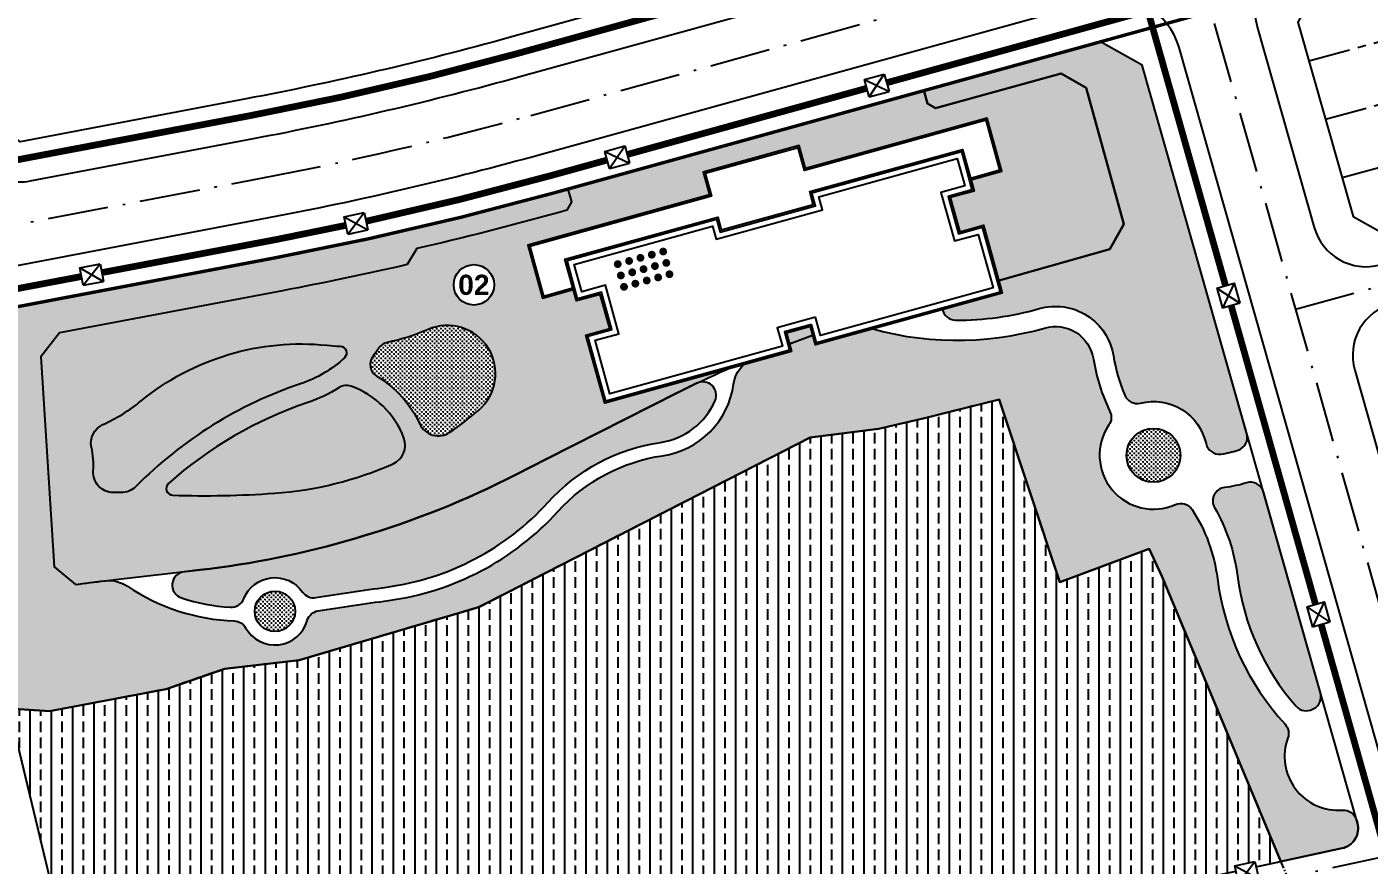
# Model space of a CAD drawing. Header units: metres. Extents: x 566631 to 571261, y 2062953 to 2068466.
# Drawn here: x 568242.2 to 568441.6, y 2066254.8 to 2066379.3 of the extents above; entities that cross this region are included whole.
import ezdxf
from ezdxf.enums import TextEntityAlignment as Align

# ---------------------------------------------------------------- set-up
doc = ezdxf.new("R2010")
doc.units = ezdxf.units.M
for name, pattern in [('ACAD_ISO10W100', [18.5, 12, -3, 0.5, -3]), ('CENTER', [2, 1.25, -0.25, 0.25, -0.25]), ('DOT', [0.25, 0, -0.25]), ('HIDDEN', [0.375, 0.25, -0.125])]:
    doc.linetypes.add(name, pattern=pattern)
for name, color, linetype in [('bonen', 34, 'CONTINUOUS'), ('BoThamCo', 94, 'CONTINUOUS'), ('ChiaLo', 128, 'CENTER'), ('D-TT', 2, 'CONTINUOUS'), ('datOXh', 42, 'CONTINUOUS'), ('ddc', 32, 'CONTINUOUS'), ('ghi_chu', 7, 'CONTINUOUS'), ('hacth sdd', 8, 'CONTINUOUS'), ('hatchViaHe+LogDg', 129, 'CONTINUOUS'), ('LogDg', 7, 'CONTINUOUS'), ('nha', 20, 'CONTINUOUS'), ('RANHGIOI', 2, 'HIDDEN'), ('TimDg', 222, 'CONTINUOUS'), ('TTLL', 170, 'CONTINUOUS'), ('ViaHeS', 32, 'CONTINUOUS')]:
    doc.layers.add(name, color=color, linetype=linetype)
doc.styles.add('ARIALB', font='VHARIALB.TTF', dxfattribs={"width": 0.75})
doc.styles.get("Standard").update_dxf_attribs({"font": 'VHARIALN.TTF'})
doc.linetypes.add('Thong tin', pattern='A,12.7,-5.08,["TTLL",Standard,S=2.54,R=0,X=-2.54,Y=-1.27],-9.08', length=26.86)
pattern_1 = [(0, (568235.0959027448, 2066281.809789219), (0.3175, 0.3175), [0.15875, -0.4762500000000001]), (90, (568235.1752777448, 2066281.730414219), (-0.3175, 0.3175), [0.15875, -0.4762500000000001])]
pattern_2 = [(0, (568082.6100204161, 2066248.524827818), (0.3175, 0.3175), [0.15875, -0.4762500000000001]), (90, (568082.6893954161, 2066248.445452818), (-0.3175, 0.3175), [0.15875, -0.4762500000000001])]

# ---------------------------------------------------------------- blocks, each defined once
blk = doc.blocks.new('cts07')
at = {"color": 240}
blk.add_wipeout([(-1.0708399500458654e-07, -2.90931723156973e-10), (16.453444403946566, -1.1279517480033974e-06), (16.453444384151425, -1.6144159658957662), (18.5478203486452, -1.6144161398575392), (18.547820482648746, -1.30161916445104e-06), (35.0012649937529, -2.4301630361378557e-06), (35.00126469005568, -5.995160465897349), (32.906888611500676, -5.9951603045926944), (32.90688838271593, -8.999419828990117), (35.001264397028706, -8.999419988234308), (35.00126436281033, -9.999420985337483), (37.72831654862966, -9.999421211693832), (37.728316158025144, -14.666238838066842), (21.733258969836946, -14.666237499355962), (21.733258796758236, -16.67062347498722), (13.26800362103699, -16.670622744406657), (13.268003788890962, -14.666237295075984), (-2.727053354261443, -14.66623582125774), (-2.727052966968383, -9.999417331845962), (-7.868889184692307e-07, -9.99941755820231), (-6.983626832379741e-07, -8.999417558362207), (2.0943753748204053, -8.999417743509337), (2.094375667847382, -5.995158209103963), (-4.109283899822458e-07, -5.995158035730896)], dxfattribs=at).dxf.layer = 'nha'
at = {"layer": 'nha', "color": 240, "linetype": 'Continuous'}
blk.add_lwpolyline([(16.45344427006785, -1.614415984367951), (18.54782034864183, -1.614416158059611), (18.54782048263587, -1.3017561287e-06), (35.00126499379985, -2.4300534278e-06), (35.00126469007228, -5.995160465827211), (32.90688861149829, -5.995160304708405), (32.90688856807538, -8.999419828876851), (35.00126439705491, -8.999419988365842), (35.00126409344375, -12.66457802383229), (21.54781958216336, -12.66457689576782), (21.54781967622694, -11.53012320911511), (13.45344359753653, -11.53012303542346), (13.45344350335654, -12.66457672230899), (-1.0079238564e-06, -12.66457559401169), (-7.038470358e-07, -8.999417558312416), (2.094375374843366, -8.999417743645607), (2.094375667860731, -5.995158209232613), (-4.10946086e-07, -5.995158035773783), (-1.071020961e-07, -2.328306e-10), (16.45344440394547, -1.1280644685e-06), (16.45344438415486, -1.61441596597433)], close=True, dxfattribs=at)
at = {"layer": 'nha', "color": 10, "ltscale": 3}
blk.add_lwpolyline([(16.3099141663406, -1.757946230471134), (18.69135055271908, -1.757946385769173), (18.69135068648029, -0.1435315299313515), (34.85773476609029, -0.1435326337814331), (34.85773448611144, -5.851630238816142), (32.76335839740932, -5.851630077464505), (32.76335835026112, -9.142950034234671), (34.85773416911252, -9.142950193258002), (34.85773388948292, -12.52104779612273), (21.69134981010575, -12.52104669157416), (21.69134990405291, -11.38659300561994), (13.30991339322645, -11.38659280817956), (13.30991329951212, -12.5210464943666), (0.1435292201349512, -12.52104538958519), (0.1435294999973848, -9.1429477869533), (2.237905578571371, -9.142947973217817), (2.237905895453877, -5.851628005271777), (0.1435298169963062, -5.851627831812947), (0.1435300968587398, -0.1435302279423922), (16.30991418636404, -0.1435313320253044), (16.3099141663406, -1.757946230471134)], close=True, dxfattribs=at)
at = {"layer": 'nha'}
blk.add_lwpolyline([(15.81529942422639, -2.252560934517532), (19.18596524768509, -2.252561153611168), (19.18596538144629, -0.6381463066209108), (34.36311998940073, -0.6381473282817752), (34.36311979102902, -5.35701546492055), (32.26874366763514, -5.357015303568914), (32.26874360837974, -9.637564732227474), (34.36311939253937, -9.637564891483633), (34.36311919463333, -12.02643301896751), (22.18596458679531, -12.02643199707381), (22.18596468062606, -10.89197831088677), (12.81529869849328, -10.89197803055867), (12.81529860454611, -12.02643171767704), (0.6381439969409258, -12.02643069531768), (0.6381441950798035, -9.637562566436829), (2.73252027365379, -9.637562752701342), (2.732520672259852, -5.357013310771435), (0.638144593918696, -5.357013136846944), (0.6381447918247432, -0.6381450048647821), (15.81529944448266, -0.6381460267584771)], close=True, dxfattribs=at)
at = {"layer": 'nha', "const_width": 0.331751152141547}
for points in [[(26.64845474436879, -9.160778766730802, 1), (26.93771242827643, -8.998332407558339, 1)], [(27.64845474436879, -9.16077885054983, 1), (27.93771242827643, -8.998332491377367, 1)], [(28.64845474436879, -9.16077893436886, 1), (28.93771242827643, -8.9983325751964, 1)], [(29.64845474436879, -9.16077901842072, 1), (29.93771242827643, -8.99833265924826, 1)], [(30.64845474436879, -9.160779102239756, 1), (30.93771242827643, -8.998332743067293, 1)], [(26.64845474436879, -10.1607787667308, 1), (26.93771242827643, -9.998332407558339, 1)], [(27.64845474436879, -10.16077885054983, 1), (27.93771242827643, -9.998332491377367, 1)], [(28.64845474436879, -10.16077893436886, 1), (28.93771242827643, -9.9983325751964, 1)], [(29.64845474436879, -10.16077901842072, 1), (29.93771242827643, -9.99833265924826, 1)], [(30.64845474436879, -10.16077910223976, 1), (30.93771242827643, -9.998332743067293, 1)], [(26.64845474436879, -11.1607787667308, 1), (26.93771242827643, -10.99833240755834, 1)], [(27.64845474436879, -11.16077885054983, 1), (27.93771242827643, -10.99833249137737, 1)], [(28.64845474436879, -11.16077893436886, 1), (28.93771242827643, -10.9983325751964, 1)], [(29.64845474436879, -11.16077901842072, 1), (29.93771242827643, -10.99833265924826, 1)], [(30.64845474436879, -11.16077910223975, 1), (30.93771242827643, -10.99833274306729, 1)]]:
    blk.add_lwpolyline(points, format="xyb", close=True, dxfattribs=at)
at = {"layer": 'nha', "color": 240, "linetype": 'Continuous'}
blk.add_lwpolyline([(-7.385388017e-07, -9.999417558312416), (-2.727052924223244, -9.999417332001029), (-2.727053354261443, -14.66623595589772), (13.26800379401538, -14.66623729513958), (13.26800362102221, -16.67062327009626), (21.73325879673939, -16.67062347498722), (21.73325896984898, -14.66623749933205), (37.72831611824222, -14.66623883810825), (37.72831654862967, -9.999421211658042), (35.00126436282881, -9.99942098534666)], dxfattribs=at)
at = {"layer": 'nha', "color": 10, "ltscale": 3}
blk.add_lwpolyline([(-7.501803339e-07, -10.14294777414761), (-2.583522719796746, -10.14294755947776), (-2.583523126435466, -14.52270575216971), (13.41153402172494, -14.52270709117874), (13.41153384873178, -16.52709306636825), (21.58972859289497, -16.527093246812), (21.58972876565531, -14.52270727185532), (37.58478591416497, -14.52270861039869), (37.58478632080369, -10.14295141538605), (35.00126435095444, -10.14295120141469)], dxfattribs=at)
blk = doc.blocks.new('dsl')
at = {"color": 158, "linetype": 'DOT'}
blk.add_wipeout([(0, 1.5), (0.33644860936327353, 1.4617805352900177), (0.7271365341730276, 1.3119727361482205), (1.0179708990035576, 1.1016965319868746), (1.2342348857782783, 0.8524460373446345), (1.3543988210148825, 0.6446734317579512), (1.4417184349149323, 0.4140627419110956), (1.5, 0), (1.4408082852605588, -0.41721874987695173), (1.3263853264506624, -0.7005012247245759), (1.1508682344574481, -0.9620303045958281), (0.9135099182603594, -1.1897477167658508), (0.6119164755800454, -1.3695102143101394), (0.38024214177858096, -1.4510051391553134), (0, -1.5), (-0.4646015835460416, -1.4262346820905236), (-0.7918897030176879, -1.2739351231138016), (-1.1446356684900818, -0.9694375619291122), (-1.3156433532713265, -0.7204738487488953), (-1.4267119241412873, -0.46313398238271475), (-1.493310356047019, -0.14150682114990332), (-1.5, 0), (-1.4614062352338948, 0.3380707260221243), (-1.3372086829040484, 0.6796123441309305), (-1.1726255954709188, 0.9353871992789777), (-0.9171726725762708, 1.1869264040143435), (-0.6270318645983934, 1.362655877601469), (-0.2542087298352414, 1.478302378207502)], dxfattribs=at).dxf.layer = 'ghi_chu'
at = {"layer": 'ghi_chu', "color": 32}
blk.add_circle((0, 0), 1.5, dxfattribs=at)
at = {"layer": 'ghi_chu', "style": 'ARIALB'}
blk.add_attdef('01', text='', height=1.5, dxfattribs=at).set_placement((0, -0.75), align=Align.CENTER)
blk = doc.blocks.new('hgtc')
at = {"color": 11, "linetype": 'Continuous'}
blk.add_wipeout([(-1.53, 1.3274999999999988), (1.529999999984283, 1.327500000188592), (1.5299999999999996, -1.3275), (-1.53, -1.3275), (-1.5299999999842842, 1.327500000188592)], dxfattribs=at).dxf.layer = 'D-TT'
at = {"layer": 'D-TT', "color": 11, "linetype": 'Continuous'}
for p, q in [((-1.53, -1.3275), (-1.53, 1.3275)), ((-1.53, 1.3275), (1.53, 1.3275)), ((-1.53, 1.3275), (1.53, -1.3275)), ((-1.53, -1.3275), (1.53, 1.3275)), ((1.53, 1.3275), (1.53, -1.3275)), ((-1.53, -1.3275), (1.53, -1.3275))]:
    blk.add_line(p, q, dxfattribs=at)
at = {"layer": 'D-TT', "color": 11, "linetype": 'Continuous', "flags": 128}
for points in [[(-1.53, -1.3275), (-1.53, 1.3275), (-1.405566792644095, 1.3275)], [(-1.53, -1.3275), (-0.6722961259656586, -1.3275)]]:
    blk.add_lwpolyline(points, dxfattribs=at)

msp = doc.modelspace()

# ---------------------------------------------------------------- hatches: boundary and pattern name
at = {"layer": 'hacth sdd'}
h = msp.add_hatch(dxfattribs=at)
h.set_pattern_fill('CROSS', color=64, scale=0.05, style=0)
h.set_pattern_definition(pattern_2)
edge = h.paths.add_edge_path()
edge.add_arc((568208.376517138, 2066198.485032419), 81.18610504381606, 99.1201304657999, 118.6669067769122)
edge.add_arc((568147.2500405908, 2066310.288082075), 46.23590266105939, 281.4982483515082, 298.6669067759895, ccw=False)
edge.add_arc((568156.0679358952, 2066266.939958625), 2.000000000188329, 202.8681506353107, 281.49824835159416, ccw=False)
edge.add_arc((568146.8539202149, 2066263.053840376), 7.999999999885028, 22.86815063134933, 75.3965096664816)
edge.add_arc((568149.3752032997, 2066272.730778508), 1.999999999899142, 185.8838247766299, 255.3965096713226, ccw=False)
edge.add_line((568147.3857397059, 2066272.525755073), (568147.2991881687, 2066273.365615809))
edge.add_arc((568149.2886517625, 2066273.570639243), 1.999999999946012, 95.88382478258097, 185.8838247766299, ccw=False)
edge.add_line((568149.0836283278, 2066275.560102837), (568174.0440608198, 2066278.132390973))
edge.add_line((568174.0440608198, 2066278.132390973), (568183.738268882, 2066280.29310504))
edge.add_line((568183.738268882, 2066280.29310504), (568188.1032022943, 2066281.817099141))
edge.add_arc((568290.6184735178, 2065988.198946403), 311.0000007254264, 107.85791423891371, 109.24638608210401, ccw=False)
edge.add_arc((568195.8612886589, 2066282.311299707), 1.999999999919567, 17.20891903155109, 107.857914232522, ccw=False)
edge.add_line((568197.7717532964, 2066282.90301321), (568197.8982977886, 2066282.494439168))
edge.add_arc((568195.0326008325, 2066281.606868914), 2.999999999896751, -80.87986953472762, 17.208919032208883, ccw=False)
edge.add_arc((568274.0434807164, 2066321.17759656), 28.13194401415867, 251.6624734014053, 266.7859958831075)
edge.add_arc((568272.5783791597, 2066295.086755726), 2.000000000008158, 266.7859958824349, 338.1692579075516)
edge.add_arc((568279.0763842084, 2066292.483693993), 4.999999999974216, 34.90955847355542, 158.1692579033405, ccw=False)
edge.add_arc((568284.8167791144, 2066296.489672815), 1.999999999769057, 214.909558477042, 279.1182089092495)
edge.add_arc((568354.2212860857, 2065864.062903418), 435.9610673096439, 97.71721661350409, 99.11820890383927, ccw=False)
edge.add_arc((568290.3749446276, 2066335.214335102), 39.49663522018123, 277.7172166137341, 317.7458473191949)
edge.add_arc((568340.4286907988, 2066289.742091766), 28.12808230071754, 98.3447711252021, 137.7458473182219, ccw=False)
edge.add_arc((568334.8243812067, 2066327.949208544), 10.4878737085483, 278.3447711264673, 336.5276384270824)
edge.add_arc((568342.6099030311, 2066324.568432004), 2.000000000095009, 336.5276384236822, 475.7410991083203)
edge.add_arc((568413.4016716204, 2066177.743619723), 165.0000000038525, 115.7410991049312, 116.8342064620175)
edge.add_line((568338.918964236, 2066324.97583869), (568319.3739021554, 2066315.088266866))
edge.add_line((568319.3739021554, 2066315.088266866), (568314.8986900143, 2066312.798529889))
edge.add_arc((568253.4074651968, 2066432.981013087), 134.9999999892848, 286.49043779666545, 297.09650179317543, ccw=False)
edge.add_line((568291.7279335924, 2066303.53395171), (568290.9781046343, 2066303.311978367))
edge.add_arc((568252.6576364156, 2066432.75903984), 135.0000000312946, 276.49856804166427, 286.490437713117, ccw=False)
edge.add_line((568267.936717989, 2066298.62645739), (568265.5956401324, 2066298.359784529))
edge.add_arc((568265.8219968964, 2066296.37263516), 2.00000000003166, 96.49856804086096, 251.6624734037855)
edge.add_arc((568380.3773919692, 2066379.811587938), 44.08045965344034, 269.7102094211365, 286.0181784023322)
edge.add_arc((568394.9531505615, 2066329.040677491), 8.741298042933204, 9.098907011771189, 106.01817840395981, ccw=False)
edge.add_arc((568428.2205516008, 2066334.368600911), 24.95004713477207, 189.0989070110488, 203.1197719085517)
edge.add_arc((568407.1137133366, 2066325.357161405), 1.999999999922519, 203.1197719022279, 283.9811328589873)
edge.add_arc((568409.5297370384, 2066315.653408034), 8.00000000017315, 12.572540707640883, 103.98113285818482, ccw=False)
edge.add_arc((568419.2899489995, 2066317.830163067), 1.999999999963249, 192.5725407027583, 277.0225478434659)
edge.add_arc((568417.9100137083, 2066329.032387076), 13.2868970116043, 277.0225478408303, 288.3779205420171)
edge.add_arc((568421.4685844698, 2066318.321149132), 1.999999999945633, 288.3779205483554, 375.847635477715)
edge.add_line((568423.3925670465, 2066318.867309406), (568407.8554230582, 2066373.600682986))
edge.add_line((568407.8554230582, 2066373.600682986), (568401.6709157414, 2066377.077893662))
edge.add_line((568401.6709157414, 2066377.077893662), (568375.4247101278, 2066369.81938662))
edge.add_line((568375.4247101278, 2066369.81938662), (568375.9578084352, 2066367.891743965))
edge.add_line((568375.9578084352, 2066367.891743965), (568377.1881789147, 2066367.194471793))
edge.add_line((568377.1881789147, 2066367.194471793), (568395.8299548218, 2066372.349939356))
edge.add_line((568395.8299548218, 2066372.349939356), (568399.5210662606, 2066370.258122836))
edge.add_line((568399.5210662606, 2066370.258122836), (568405.1302485461, 2066349.975749237))
edge.add_line((568405.1302485461, 2066349.975749237), (568403.0427602895, 2066346.269148856))
edge.add_line((568403.0427602895, 2066346.269148856), (568379.6211340964, 2066339.656428848))
edge.add_arc((568380.1645583648, 2066337.731671704), 2.000000000106325, 105.7661742420343, 269.710209422676)
edge.add_arc((568417.9100137083, 2066329.032387075), 18.28689701037139, 276.87953639802805, 287.25507804242716, ccw=False)
edge.add_arc((568420.3400240951, 2066308.891551943), 2.000000000079346, 96.87953639886553, 209.6982042147576)
edge.add_arc((568394.6366257132, 2066294.231660034), 27.59015240154214, 7.2624059762899265, 29.698204211963002, ccw=False)
edge.add_arc((568458.044632375, 2066302.312129329), 36.33065244989002, 187.2624059765586, 221.1946661572058)
edge.add_arc((568432.2116326146, 2066279.701295178), 1.9999999999299, 221.1946661556129, 298.6247881746877)
edge.add_arc((568437.0023492106, 2066270.923537236), 8.000000000042146, 117.3845945242928, 118.6247881805426, ccw=False)
edge.add_arc((568432.4027386542, 2066279.802928134), 2.000000000006967, 297.3845945168362, 375.8476354786258)
edge.add_line((568434.3267212308, 2066280.349088408), (568425.851624726, 2066310.204679855))
edge.add_arc((568423.9276421494, 2066309.65851958), 2.000000000023757, 15.84763548504232, 107.2550780419662)
h = msp.add_hatch(dxfattribs=at)
h.set_pattern_fill('CROSS', color=64, scale=0.05, style=0)
h.set_pattern_definition(pattern_2)
edge = h.paths.add_edge_path()
edge.add_line((568239.5493486746, 2066278.044626382), (568238.2417837966, 2066283.47729208))
edge.add_line((568238.2417837966, 2066283.47729208), (568235.0959027448, 2066333.609060186))
edge.add_line((568235.0959027448, 2066333.609060186), (568237.8554060145, 2066337.162536175))
edge.add_line((568237.8554060145, 2066337.162536175), (568279.2557222848, 2066345.019623191))
edge.add_arc((568183.7906995455, 2066848.040924354), 511.9999999909051, 280.7459810443574, 285.4590240784094)
edge.add_line((568320.2638660163, 2066354.564405334), (568322.5936185067, 2066355.208708937))
edge.add_line((568322.5936185067, 2066355.208708937), (568323.1267168133, 2066353.281066285))
edge.add_line((568323.1267168133, 2066353.281066285), (568322.4294446404, 2066352.050695806))
edge.add_line((568322.4294446404, 2066352.050695806), (568321.0635134762, 2066351.672941355))
edge.add_arc((568183.7906996084, 2066848.040924102), 514.9999997309156, 283.0570470964583, 285.4590240791609, ccw=False)
edge.add_line((568300.1400576282, 2066346.355936673), (568298.7245419606, 2066343.978218078))
edge.add_arc((568183.7906994033, 2066848.040925045), 517.0000006963437, 280.745981043337, 282.84469812915063, ccw=False)
edge.add_line((568280.1879978777, 2066340.107305793), (568247.0825811919, 2066333.824451867))
edge.add_line((568247.0825811919, 2066333.824451867), (568244.3230779221, 2066330.270975878))
edge.add_line((568244.3230779221, 2066330.270975878), (568246.2795511403, 2066299.093235832))
edge.add_line((568246.2795511403, 2066299.093235832), (568249.4454753835, 2066296.461471966))
edge.add_arc((568290.6184732771, 2065988.198947088), 310.9999999996576, 96.79691582797062, 97.60766889436292, ccw=False)
edge.add_arc((568254.4032148186, 2066292.048342438), 4.999999999703208, 56.01036228438022, 96.79691582598821, ccw=False)
edge.add_arc((568274.0434807164, 2066321.177596559), 30.13194401410515, 236.0103622871995, 268.0832502194655)
edge.add_arc((568272.968752176, 2066289.063630988), 2.000000000068579, 29.24731994187391, 88.08325021801357, ccw=False)
edge.add_arc((568279.0763842084, 2066292.483693993), 4.999999999990387, 209.2473199448536, 344.1542548229151)
edge.add_arc((568285.8103862891, 2066290.572355201), 2.000000000081755, 99.11246248614862, 164.1542548194294, ccw=False)
edge.add_arc((568354.221286087, 2065864.062903418), 433.9610673100921, 97.71721661366178, 99.11246248218879, ccw=False)
edge.add_arc((568290.3749446278, 2066335.214335102), 41.49663522035144, 277.7172166135812, 317.7458473186504)
edge.add_arc((568340.4286907992, 2066289.742091765), 26.12808230100502, 98.3447711259414, 137.7458473185998, ccw=False)
edge.add_arc((568334.8243812068, 2066327.949208544), 12.4878737087973, 278.3447711254646, 352.1279379393607)
edge.add_arc((568352.1474555712, 2066325.554042283), 5.000000000019098, 112.50963881252031, 172.1279379369117, ccw=False)
edge.add_arc((568413.4016716193, 2066177.743619723), 165.0000000035643, 107.72396211087931, 112.5096388125065, ccw=False)
edge.add_arc((568364.6926389387, 2066330.149099075), 5.00000000007072, 72.47247845049759, 107.7239621124593, ccw=False)
edge.add_arc((568380.377391969, 2066379.811587939), 47.08045965393207, 252.4724784493204, 286.018178402672)
edge.add_arc((568394.9531505614, 2066329.040677491), 5.741298042944074, 9.098907011803988, 106.0181784018576, ccw=False)
edge.add_arc((568428.2205516008, 2066334.368600912), 27.95004713478843, 189.0989070115531, 205.8789363906267)
edge.add_arc((568401.2739461282, 2066321.296272241), 2.000000000033608, -34.352753744194786, 25.878936390151807, ccw=False)
edge.add_arc((568409.5297370384, 2066315.653408035), 7.999999999947833, 145.6472462553347, 293.9823185055547)
edge.add_arc((568413.5942840715, 2066306.516698703), 2.000000000055878, 32.94425074070358, 113.9823185041991, ccw=False)
edge.add_arc((568394.6366257132, 2066294.231660034), 24.59015240154833, 7.262405976956586, 32.94425074481569, ccw=False)
edge.add_arc((568458.0446323752, 2066302.312129329), 39.33065245016991, 187.2624059764149, 222.5728473790913)
edge.add_arc((568427.6080051445, 2066274.350824732), 2.000000000421418, -20.043211707617104, 42.572847385421426, ccw=False)
edge.add_arc((568437.0023492099, 2066270.923537235), 7.999999999715926, 159.9567882838205, 274.3106764508001)
edge.add_arc((568437.7539946121, 2066260.951825788), 1.999999999934668, 15.847635485042304, 94.31067645329438, ccw=False)
edge.add_line((568439.6779771887, 2066261.497986062), (568439.8091804096, 2066261.035790763))
edge.add_arc((568436.9232065451, 2066260.216550351), 2.99999999981924, -77.852572519658, 15.847635490837888, ccw=False)
edge.add_line((568437.5544901442, 2066257.283722191), (568428.4675249531, 2066255.327776674))
edge.add_line((568428.4675249531, 2066255.327776674), (568410.7776, 2066297.692))
edge.add_line((568410.7776, 2066297.692), (568408.9066, 2066301.763))
edge.add_line((568408.9066, 2066301.763), (568395.6456224559, 2066296.80881747))
edge.add_line((568395.6456224559, 2066296.80881747), (568386.6268907549, 2066323.962536781))
edge.add_line((568386.6268907549, 2066323.962536781), (568375.5181, 2066321.158))
edge.add_line((568375.5181, 2066321.158), (568368.7009939284, 2066319.568325565))
edge.add_line((568368.7009939284, 2066319.568325565), (568358.5788122272, 2066318.298035653))
edge.add_line((568358.5788122272, 2066318.298035653), (568309.3361527035, 2066293.103086892))
edge.add_line((568309.3361527035, 2066293.103086892), (568282.6627168639, 2066285.206897207))
edge.add_line((568282.6627168639, 2066285.206897207), (568271.619623251, 2066283.948975194))
edge.add_line((568271.619623251, 2066283.948975194), (568262.9243990774, 2066280.933863798))
edge.add_line((568262.9243990774, 2066280.933863798), (568245.6001547461, 2066277.632051646))
edge.add_line((568245.6001547461, 2066277.632051646), (568239.5493486746, 2066278.044626382))
h = msp.add_hatch(dxfattribs=at)
h.set_pattern_fill('CROSS', color=64, scale=0.05, style=0)
h.set_pattern_definition(pattern_1)
edge = h.paths.add_edge_path()
edge.add_arc((568289.9058054215, 2066361.455864341), 29.61793231486058, 281.44097019195766, 293.70002580874507, ccw=False)
edge.add_arc((568296.1774830536, 2066330.466193424), 2.000000000115745, 101.4409701861831, 146.4706837550445)
edge.add_arc((568277.466483846, 2066342.864506255), 20.44592730123376, 322.28929311919353, 326.47068376109564, ccw=False)
edge.add_arc((568295.2236643995, 2066329.134896239), 1.999999999960404, 142.2892931248131, 239.2450107383522)
edge.add_arc((568285.9547693493, 2066313.558371379), 16.12568735639068, 24.70464260566331, 59.24501073667619, ccw=False)
edge.add_arc((568303.329965075, 2066321.551774306), 3.000000000010061, 204.7046426045126, 304.3761616373458)
edge.add_arc((568275.332530064, 2066362.477513429), 52.58601103065477, 304.3761616390309, 310.2373274787614)
edge.add_arc((568304.6836680745, 2066327.790994758), 7.147658508145274, 310.237327478415, 473.7000258078244)
h = msp.add_hatch(dxfattribs=at)
h.set_pattern_fill('CROSS', color=64, scale=0.05, style=0)
h.set_pattern_definition(pattern_1)
edge = h.paths.add_edge_path()
edge.add_arc((568254.9147923564, 2066264.53263197), 45.60179004231917, 88.38040620159053, 89.79214560190039)
edge.add_arc((568255.0911068029, 2066313.134102201), 3.000000000217386, 176.3421248998058, 269.79214560406274, ccw=False)
edge.add_arc((568239.6407394055, 2066314.121826289), 12.48190723357436, 356.3421248939698, 372.5103597273426)
edge.add_arc((568254.7550574928, 2066317.475457208), 2.9999999999962, 114.3153309594523, 192.5103597267248, ccw=False)
edge.add_arc((568242.9182123728, 2066343.672471195), 25.74707714167007, 294.3153309586463, 309.2614668883581)
edge.add_arc((568282.939398053, 2066294.708989856), 37.49150133739668, 84.04158146457678, 129.261466888548, ccw=False)
edge.add_arc((568289.9058054225, 2066361.455864341), 29.61793231474688, 264.0415814631991, 267.7596822996877)
edge.add_arc((568288.7089211324, 2066330.861334646), 1.000000000167371, -46.87438908005839, 87.7596822990094, ccw=False)
edge.add_arc((568277.4664838464, 2066342.864506254), 17.44592730051346, 288.5173991225389, 313.1256109128115, ccw=False)
edge.add_arc((568302.8485683397, 2066267.081938568), 62.47433157226071, 108.5173991223995, 135.3261317370443)
edge.add_arc((568256.2884480796, 2066313.115005989), 2.999999999995082, 268.3804062012351, 315.3261317338149, ccw=False)
h = msp.add_hatch(dxfattribs=at)
h.set_pattern_fill('CROSS', color=64, scale=0.05, style=0)
h.set_pattern_definition(pattern_1)
edge = h.paths.add_edge_path()
edge.add_arc((568277.4664838464, 2066342.864506254), 20.4459273001882, 288.51739912281954, 302.99404535896184, ccw=False)
edge.add_arc((568302.84856834, 2066267.081938568), 59.47433157246387, 108.5173991225799, 131.7213301089926)
edge.add_arc((568263.9334172427, 2066310.726622871), 0.9999999999464066, 131.7213301016947, 268.1993334470944)
edge.add_arc((568268.5749101002, 2066458.3666115), 148.7129300307906, 268.1993334381856, 274.0311571911204)
edge.add_arc((568275.3325300647, 2066362.477513429), 52.58601103040925, 274.0311571913547, 293.9029432509358)
edge.add_arc((568295.4242140211, 2066317.144338758), 2.999999999950435, 293.9029432513237, 380.7410877857162)
edge.add_arc((568285.9547693492, 2066313.55837138), 13.12568735621544, 20.74108778540924, 70.38602175985672)
edge.add_arc((568289.6894555461, 2066324.038497245), 2.000000000043537, 70.38602175871917, 122.9940453559748)
h = msp.add_hatch(dxfattribs=at)
h.set_pattern_fill('BRASS', color=57, scale=0.5, angle=90, style=0)
h.set_pattern_definition([(90, (568239.5493486742, 2066207.8738068), (-3.175, 1.944126793646423e-16), []), (90, (568237.9618486742, 2066207.8738068), (-3.175, 1.944126793646423e-16), [1.5875, -0.79375])])
edge = h.paths.add_edge_path()
edge.add_line((568410.7775999992, 2066297.692000001), (568408.9066000001, 2066301.763))
edge.add_line((568408.9066000001, 2066301.763), (568395.6456224559, 2066296.80881747))
edge.add_line((568395.6456224559, 2066296.80881747), (568386.6268907549, 2066323.962536781))
edge.add_line((568386.6268907549, 2066323.962536781), (568375.5181000103, 2066321.158000006))
edge.add_line((568375.5181000103, 2066321.158000006), (568368.7009939267, 2066319.568325565))
edge.add_line((568368.7009939267, 2066319.568325565), (568358.5788122276, 2066318.298035652))
edge.add_line((568358.5788122276, 2066318.298035652), (568309.3361527041, 2066293.103086892))
edge.add_line((568309.3361527041, 2066293.103086892), (568282.6627168618, 2066285.206897206))
edge.add_line((568282.6627168618, 2066285.206897206), (568271.6196232518, 2066283.948975196))
edge.add_line((568271.6196232518, 2066283.948975196), (568262.9243990753, 2066280.933863797))
edge.add_line((568262.9243990753, 2066280.933863797), (568245.600154745, 2066277.632051646))
edge.add_line((568245.600154745, 2066277.632051646), (568239.5493486742, 2066278.044626382))
edge.add_line((568239.5493486742, 2066278.044626382), (568250.2170280807, 2066233.722591612))
edge.add_arc((568392.649575061, 2066268.004067091), 146.5000000010998, 193.5328748057194, 199.8597304034692)
edge.add_line((568254.8623510853, 2066218.23529265), (568258.1293219642, 2066209.190528071))
edge.add_arc((568260.0103762165, 2066209.869965264), 1.999999999991557, 199.8597303981464, 298.1157810474623)
edge.add_line((568260.9528858737, 2066208.105971062), (568303.3385742145, 2066230.752825876))
edge.add_arc((568332.7920010064, 2066175.628007053), 62.49999999989603, 105.2885184437219, 118.11578104921779, ccw=False)
edge.add_line((568316.3120162514, 2066235.916149357), (568331.7185426712, 2066240.127579845))
edge.add_arc((568333.6961408419, 2066232.893002768), 7.50000000006075, 45.27982995958968, 105.2885184447106, ccw=False)
edge.add_line((568338.9734774759, 2066238.222141352), (568341.820628263, 2066235.402666326))
edge.add_arc((568343.931562917, 2066237.534321759), 2.999999999833018, 225.2798299479728, 286.3082708388831)
edge.add_line((568344.7739786883, 2066234.655027459), (568376.9663323241, 2066244.073775108))
edge.add_arc((568394.5166609084, 2066184.088477137), 62.50000004817937, 102.14742747544273, 106.30827083930029, ccw=False)
edge.add_line((568381.3649192528, 2066245.189063856), (568428.467524955, 2066255.327776669))
edge.add_line((568428.467524955, 2066255.327776669), (568410.7775999992, 2066297.692000001))
h = msp.add_hatch(dxfattribs=at)
h.set_pattern_fill('CROSS', color=64, scale=0.05, style=0)
h.set_pattern_definition([(0, (568386.6268907551, 2066255.327776674), (0.3175, 0.3175), [0.15875, -0.4762500000000001]), (90, (568386.7062657551, 2066255.248401674), (-0.3175, 0.3175), [0.15875, -0.4762500000000001])])
edge = h.paths.add_edge_path()
edge.add_arc((568409.5297370384, 2066315.653408035), 4, 0, 360)
h = msp.add_hatch(dxfattribs=at)
h.set_pattern_fill('CROSS', color=64, scale=0.05, style=0)
h.set_pattern_definition(pattern_2)
edge = h.paths.add_edge_path()
edge.add_arc((568279.0763842084, 2066292.483693993), 3, 0, 360)
at = {"layer": 'hatchViaHe+LogDg'}
h = msp.add_hatch(dxfattribs=at)
h.set_pattern_fill('PHANTSQR', color=256, angle=322.0000000000001, style=0, pattern_type=2)
h.set_pattern_definition([(322.0000000000001, (568244.3861187825, 2066296.412219048), (0.6156614753256582, 0.788010753606722), [0.18, -0.15, 0.18, -0.15, 0.18, -0.16]), (52.00000000000006, (568245.1603415938, 2066295.908851351), (-0.788010753606722, 0.6156614753256582), [0.18, -0.15, 0.18, -0.15, 0.18, -0.16])])
edge = h.paths.add_edge_path()
edge.add_line((568405.1302485463, 2066349.975749237), (568399.5210662608, 2066370.258122837))
edge.add_line((568399.5210662608, 2066370.258122837), (568395.8299548213, 2066372.349939356))
edge.add_line((568395.8299548213, 2066372.349939356), (568377.1881789144, 2066367.194471793))
edge.add_line((568377.1881789144, 2066367.194471793), (568375.9578084352, 2066367.891743965))
edge.add_line((568375.9578084352, 2066367.891743965), (568375.4247101282, 2066369.819386618))
edge.add_line((568375.4247101282, 2066369.819386618), (568322.5936185067, 2066355.208708938))
edge.add_line((568322.5936185067, 2066355.208708938), (568323.1267168135, 2066353.281066285))
edge.add_line((568323.1267168135, 2066353.281066285), (568322.4294446405, 2066352.050695806))
edge.add_line((568322.4294446405, 2066352.050695806), (568321.0635134763, 2066351.672941355))
edge.add_arc((568183.7906996084, 2066848.040924102), 514.9999997309467, 283.0570470964709, 285.4590240791734, ccw=False)
edge.add_line((568300.1400576283, 2066346.355936673), (568298.7245419607, 2066343.978218078))
edge.add_arc((568183.7906994065, 2066848.040925046), 517.000000696326, 280.74598104429595, 282.8446981287938, ccw=False)
edge.add_line((568280.1879978895, 2066340.107305795), (568247.082581192, 2066333.824451867))
edge.add_line((568247.082581192, 2066333.824451867), (568244.3230779221, 2066330.270975878))
edge.add_line((568244.3230779221, 2066330.270975878), (568246.2795511403, 2066299.093235832))
edge.add_line((568246.2795511403, 2066299.093235832), (568249.4454753837, 2066296.461471966))
edge.add_arc((568290.6184732721, 2065988.198947087), 310.9999999996718, 96.49856804089558, 97.60766889341039, ccw=False)
edge.add_line((568255.4199964744, 2066297.200673993), (568267.9367179892, 2066298.62645739))
edge.add_arc((568252.6576364157, 2066432.75903984), 135.0000000312932, 276.4985680416643, 286.4904378032896)
edge.add_line((568290.9781048382, 2066303.311978428), (568291.7279335925, 2066303.53395171))
edge.add_arc((568253.4074651964, 2066432.981013087), 134.9999999894185, 286.490437796855, 297.0965017822148)
edge.add_line((568314.898689991, 2066312.798529877), (568319.3739021436, 2066315.088266854))
edge.add_line((568319.3739021436, 2066315.088266854), (568338.9189642362, 2066324.97583869))
edge.add_arc((568413.4016716188, 2066177.743619723), 165.0000000034785, 105.76617424299201, 116.83420646140351, ccw=False)
edge.add_line((568368.5691694771, 2066336.536084131), (568403.04276029, 2066346.269148857))
edge.add_line((568403.04276029, 2066346.269148857), (568405.1302485463, 2066349.975749237))
edge = h.paths.add_edge_path(flags=16)
edge.add_arc((568289.9058054215, 2066361.455864341), 29.61793231486058, 281.44097019195766, 293.70002580874507, ccw=False)
edge.add_arc((568296.1774830536, 2066330.466193424), 2.000000000115745, 101.4409701861831, 146.4706837550445)
edge.add_arc((568277.466483846, 2066342.864506255), 20.44592730123376, 322.28929311919353, 326.47068376109564, ccw=False)
edge.add_arc((568295.2236643995, 2066329.134896239), 1.999999999960404, 142.2892931248131, 239.2450107383522)
edge.add_arc((568285.9547693493, 2066313.558371379), 16.12568735639068, 24.70464260566331, 59.24501073667619, ccw=False)
edge.add_arc((568303.329965075, 2066321.551774306), 3.000000000010061, 204.7046426045126, 304.3761616373458)
edge.add_arc((568275.332530064, 2066362.477513429), 52.58601103065477, 304.3761616390309, 310.2373274787614)
edge.add_arc((568304.6836680745, 2066327.790994758), 7.147658508145274, 310.237327478415, 473.7000258078244)
edge = h.paths.add_edge_path(flags=16)
edge.add_arc((568277.4664838464, 2066342.864506254), 20.4459273001882, 288.51739912281954, 302.99404535896184, ccw=False)
edge.add_arc((568302.84856834, 2066267.081938568), 59.47433157246387, 108.5173991225799, 131.7213301089926)
edge.add_arc((568263.9334172427, 2066310.726622871), 0.9999999999464066, 131.7213301016947, 268.1993334470944)
edge.add_arc((568268.5749101002, 2066458.3666115), 148.7129300307906, 268.1993334381856, 274.0311571911204)
edge.add_arc((568275.3325300647, 2066362.477513429), 52.58601103040925, 274.0311571913547, 293.9029432509358)
edge.add_arc((568295.4242140211, 2066317.144338758), 2.999999999950435, 293.9029432513237, 380.7410877857162)
edge.add_arc((568285.9547693492, 2066313.55837138), 13.12568735621544, 20.74108778540924, 70.38602175985672)
edge.add_arc((568289.6894555461, 2066324.038497245), 2.000000000043537, 70.38602175871917, 122.9940453559748)
edge = h.paths.add_edge_path(flags=16)
edge.add_arc((568254.9147923564, 2066264.53263197), 45.60179004231917, 88.38040620159053, 89.79214560190039)
edge.add_arc((568255.0911068029, 2066313.134102201), 3.000000000217386, 176.3421248998058, 269.79214560406274, ccw=False)
edge.add_arc((568239.6407394055, 2066314.121826289), 12.48190723357436, 356.3421248939698, 372.5103597273426)
edge.add_arc((568254.7550574928, 2066317.475457208), 2.9999999999962, 114.3153309594523, 192.5103597267248, ccw=False)
edge.add_arc((568242.9182123728, 2066343.672471195), 25.74707714167007, 294.3153309586463, 309.2614668883581)
edge.add_arc((568282.939398053, 2066294.708989856), 37.49150133739668, 84.04158146457678, 129.261466888548, ccw=False)
edge.add_arc((568289.9058054225, 2066361.455864341), 29.61793231474688, 264.0415814631991, 267.7596822996877)
edge.add_arc((568288.7089211324, 2066330.861334646), 1.000000000167371, -46.87438908005839, 87.7596822990094, ccw=False)
edge.add_arc((568277.4664838464, 2066342.864506254), 17.44592730051346, 288.5173991225389, 313.1256109128115, ccw=False)
edge.add_arc((568302.8485683397, 2066267.081938568), 62.47433157226071, 108.5173991223995, 135.3261317370443)
edge.add_arc((568256.2884480796, 2066313.115005989), 2.999999999995082, 268.3804062012351, 315.3261317338149, ccw=False)

# ---------------------------------------------------------------- linework, layer by layer
at = {"layer": 'bonen'}
msp.add_lwpolyline([(568405.1302485463, 2066349.975749237), (568399.5210662608, 2066370.258122837), (568395.8299548213, 2066372.349939356), (568377.1881789144, 2066367.194471793), (568375.9578084352, 2066367.891743965), (568375.4247101282, 2066369.819386618), (568322.5936185067, 2066355.208708938), (568323.1267168135, 2066353.281066285), (568322.4294446405, 2066352.050695806), (568321.0635134763, 2066351.672941355, -0.01048098548346989), (568300.1400576283, 2066346.355936673), (568298.7245419607, 2066343.978218078, -0.00915763677873425), (568280.1879978895, 2066340.107305795), (568247.082581192, 2066333.824451867), (568244.3230779221, 2066330.270975878), (568246.2795511403, 2066299.093235832), (568249.4454753837, 2066296.461471966, -0.004839403182058104), (568255.4199964744, 2066297.200673993), (568267.9367179892, 2066298.62645739, 0.04362540048148174), (568290.9781048382, 2066303.311978428), (568291.7279335925, 2066303.53395171, 0.04631074909812543), (568314.898689991, 2066312.798529877), (568319.3739021436, 2066315.088266854), (568338.9189642362, 2066324.97583869, -0.04833098017641353), (568368.5691694771, 2066336.536084131), (568403.04276029, 2066346.269148857)], format="xyb", close=True, dxfattribs=at)
for points in [[(568301.8106796808, 2066334.335836991, -0.05354129485155201), (568295.7807665595, 2066332.426452596, 0.1990471505162421), (568294.5102764415, 2066331.57092059, -0.018246783157849), (568293.6414459136, 2066330.35824601, 0.4502347475691112), (568294.2009285586, 2066327.416172468, -0.1518623191702077), (568300.6045421291, 2066320.297952243, 0.4645638998059352), (568305.0238360537, 2066319.075728848, 0.02557973742443163), (568309.3007349283, 2066322.334648379, 0.8651790970523514), (568301.8106796809, 2066334.33583699)], [(568256.2036576394, 2066310.116204465, 0.006159953090297581), (568255.0802235961, 2066310.134121941, -0.4319619077363448), (568252.0972184213, 2066313.325498016, 0.07066450227221509), (568251.8262869235, 2066316.825608801, -0.3550765470242084), (568253.519782853, 2066320.209336607, 0.0653074304423961), (568259.2125153092, 2066323.73738471, -0.1999099502024833), (568286.8312662594, 2066331.997943105, 0.01622469882239453), (568288.7480120899, 2066331.860570303, -0.6658715812256185), (568289.3925212165, 2066330.131477862, -0.1077881312893538), (568283.0071816251, 2066326.3218025, 0.1175116306088708), (568258.4218087023, 2066311.005794655, -0.2077532485716633), (568256.2036576394, 2066310.116204465)], [(568288.6003518048, 2066325.715951578, -0.06325043039411032), (568283.9599594884, 2066323.477120735, 0.1015936249830945), (568263.2679089754, 2066311.47301335, 0.67754738533108), (568263.9019948558, 2066309.727116677, 0.0254516250650118), (568279.0292706003, 2066310.021601794, 0.08692497011082505), (568296.6397796739, 2066314.401639332, 0.3981411393740074), (568298.2297849434, 2066318.206775486, 0.2200698073932281), (568290.3608183262, 2066325.922448417, 0.2336643191413234), (568288.6003518049, 2066325.715951578)]]:
    msp.add_lwpolyline(points, format="xyb", dxfattribs=at)
at = {"layer": 'BoThamCo'}
for points in [[(568380.1544427823, 2066335.731692102, 0.07127727853524424), (568392.541056462, 2066337.442587603, -0.450043498102587), (568403.5844553094, 2066330.423019642, 0.06125400151910208), (568405.2743412307, 2066324.571852386, 0.3682323718711183), (568407.596918077, 2066323.416410731, -0.4214326859304152), (568417.3379066073, 2066317.394812061, 0.3861185925959669), (568419.534468869, 2066315.845166837, 0.04958774499950748), (568422.0991511807, 2066316.423153974, 0.401337230649257), (568423.3925670465, 2066318.867309406), (568407.8554230582, 2066373.600682986), (568401.6709157414, 2066377.077893662), (568375.4247101278, 2066369.81938662), (568375.9578084352, 2066367.891743965), (568377.1881789147, 2066367.194471793), (568395.8299548218, 2066372.349939356), (568399.5210662606, 2066370.258122836), (568405.1302485461, 2066349.975749237), (568403.0427602895, 2066346.269148856), (568379.6211340964, 2066339.656428848, 0.8688581097765966), (568380.1544428085, 2066335.731697285)], [(568237.8554060145, 2066337.162536175), (568279.2557222848, 2066345.019623191, 0.02056742908594711), (568320.2638660163, 2066354.564405334), (568322.5936185067, 2066355.208708937), (568323.1267168133, 2066353.281066285), (568322.4294446404, 2066352.050695806), (568321.0635134762, 2066351.672941355, -0.0104809854834699), (568300.1400576282, 2066346.355936673), (568298.7245419606, 2066343.978218078, -0.009157636784476312), (568280.1879978777, 2066340.107305793), (568247.0825811919, 2066333.824451867), (568244.3230779221, 2066330.270975878), (568246.2795511403, 2066299.093235832), (568249.4454753835, 2066296.461471966, -0.003537592364322632), (568253.8114622296, 2066297.013201839, -0.1798678292322842), (568257.198429608, 2066296.1940359, 0.1408651645229977), (568273.0356468862, 2066291.06251195, -0.2625126612496425), (568274.7137898996, 2066290.040791847, 0.6675914274816404), (568283.8863856946, 2066291.118451999, -0.2916712757279389), (568285.4936406146, 2066292.547113966, -0.006087983782580507), (568295.9472769878, 2066294.093539309, 0.17645579263367), (568321.0894839622, 2066307.311148759, -0.1736336669566725), (568336.6367385234, 2066315.593547869, 0.3335436176720198), (568347.1945737478, 2066326.238850025, -0.2661649263955971), (568350.2332613197, 2066330.173117988, -0.02088448938999388), (568363.1704816673, 2066334.911770304, -0.1550382105967321), (568366.1984583125, 2066334.916961071, 0.1474250660548971), (568393.368883435, 2066334.559065018, -0.4500434980993054), (568400.6222048386, 2066329.948601949, 0.07334780196535448), (568403.0733827269, 2066322.169214351, -0.269033007455631), (568402.9251043103, 2066320.167699399, 0.7558488120995678), (568412.7813746649, 2066308.344040569, -0.3691081973717628), (568415.2726842896, 2066307.604344191, -0.1125295948452586), (568419.029506105, 2066297.340193663, 0.15530165630299), (568429.0808407002, 2066275.703878843, -0.2802215116559502), (568429.486873958, 2066273.665367232, 0.5449567177339681), (568437.6036655316, 2066262.946168077, -0.3563939586978502), (568439.6779771887, 2066261.497986062), (568439.8091804096, 2066261.035790763, -0.4332578591927799), (568437.5544901442, 2066257.283722191), (568428.4675249531, 2066255.327776674), (568410.7776, 2066297.692), (568408.9066, 2066301.763), (568395.6456224559, 2066296.80881747), (568386.6268907549, 2066323.962536781), (568375.5181, 2066321.158), (568368.7009939284, 2066319.568325565), (568358.5788122272, 2066318.298035653), (568309.3361527035, 2066293.103086892), (568282.6627168639, 2066285.206897207), (568271.619623251, 2066283.948975194), (568262.9243990774, 2066280.933863798), (568245.6001547461, 2066277.632051646), (568239.5493486746, 2066278.044626382)], [(568301.8106796808, 2066334.335836991, -0.05354129485155201), (568295.7807665595, 2066332.426452596, 0.1990471505162421), (568294.5102764415, 2066331.57092059, -0.018246783157849), (568293.6414459136, 2066330.35824601, 0.4502347475691112), (568294.2009285586, 2066327.416172468, -0.1518623191702077), (568300.6045421291, 2066320.297952243, 0.4645638998059352), (568305.0238360537, 2066319.075728848, 0.02557973742443163), (568309.3007349283, 2066322.334648379, 0.8651790970523514), (568301.8106796809, 2066334.33583699)], [(568256.2036576394, 2066310.116204465, 0.006159953090297581), (568255.0802235961, 2066310.134121941, -0.4319619077363448), (568252.0972184213, 2066313.325498016, 0.07066450227221509), (568251.8262869235, 2066316.825608801, -0.3550765470242084), (568253.519782853, 2066320.209336607, 0.0653074304423961), (568259.2125153092, 2066323.73738471, -0.1999099502024833), (568286.8312662594, 2066331.997943105, 0.01622469882239453), (568288.7480120899, 2066331.860570303, -0.6658715812256185), (568289.3925212165, 2066330.131477862, -0.1077881312893538), (568283.0071816251, 2066326.3218025, 0.1175116306088708), (568258.4218087023, 2066311.005794655, -0.2077532485716633), (568256.2036576394, 2066310.116204465)], [(568288.6003518048, 2066325.715951578, -0.06325043039411032), (568283.9599594884, 2066323.477120735, 0.1015936249830945), (568263.2679089754, 2066311.47301335, 0.67754738533108), (568263.9019948558, 2066309.727116677, 0.0254516250650118), (568279.0292706003, 2066310.021601794, 0.08692497011082505), (568296.6397796739, 2066314.401639332, 0.3981411393740074), (568298.2297849434, 2066318.206775486, 0.2200698073932281), (568290.3608183262, 2066325.922448417, 0.2336643191413234), (568288.6003518049, 2066325.715951578)], [(568265.1927709006, 2066294.474203334, 0.06608476587045212), (568272.4662480793, 2066293.089901545, 0.3219471617817797), (568274.4349520308, 2066294.343023803, -0.5964727497571947), (568283.1766662843, 2066295.345107437, 0.2877309090401842), (568285.1337228438, 2066294.514945828, -0.006113058210913221), (568295.6787090747, 2066296.075425096, 0.1764557926352019), (568319.6091451746, 2066308.655989669, -0.1736336669579332), (568336.3464797718, 2066317.572373242, 0.259469035957446), (568344.4444076649, 2066323.771818705, 0.6951052134849487), (568341.7412923736, 2066326.369963443, 0.004769616782636032), (568338.918964236, 2066324.97583869), (568319.3739021554, 2066315.088266866), (568314.8986900143, 2066312.798529889, -0.04631074914687255), (568291.7279335924, 2066303.53395171), (568290.9781046343, 2066303.311978367, -0.0436254000872564), (568267.936717989, 2066298.62645739), (568265.5956401324, 2066298.359784529, 0.8037613719157561), (568265.1927684428, 2066294.474195918)], [(568423.3343867682, 2066311.568516394, -0.04530279502972494), (568420.1004595737, 2066310.877152315, 0.5363001721252306), (568418.6027300095, 2066307.900689056, -0.0982085606636368), (568422.0054389086, 2066297.719434943, 0.149148842217183), (568430.7066801644, 2066278.384056353, 0.3513226521505323), (568433.1697759336, 2066277.94574359, -0.005411418486696472), (568433.3226607653, 2066278.027049955, 0.3563939586660708), (568434.3267212308, 2066280.349088408), (568425.851624726, 2066310.204679855, 0.4214267790149797), (568423.3343897177, 2066311.568506898)]]:
    msp.add_lwpolyline(points, format="xyb", dxfattribs=at)
for centre, radius in [((568409.5297370384, 2066315.653408035), 4), ((568279.0763842084, 2066292.483693993), 3)]:
    msp.add_circle(centre, radius, dxfattribs=at)
at = {"layer": 'ChiaLo', "ltscale": 5}
for points in [[(568435.0839946453, 2066365.567697935), (568546.0981112395, 2066396.269154704)], [(568432.6262168792, 2066374.225818678), (568450.0345647137, 2066379.040176121)], [(568437.5417724116, 2066356.909577191), (568454.8324494729, 2066361.691392249)]]:
    msp.add_lwpolyline(points, dxfattribs=at)
at = {"layer": 'ChiaLo', "elevation": -1.935459366109171e-07}
msp.add_lwpolyline([(568430.427057906, 2066250.635043842), (568410.7776, 2066297.692), (568408.9066, 2066301.763), (568395.6456224559, 2066296.80881747), (568386.6268907549, 2066323.962536781), (568375.5181, 2066321.158), (568368.7009939284, 2066319.568325565), (568358.5788122272, 2066318.298035653), (568309.3361527035, 2066293.103086892), (568282.6627168639, 2066285.206897207), (568271.619623251, 2066283.948975194), (568262.9243990774, 2066280.933863798), (568245.6001547461, 2066277.632051646), (568227.1865171174, 2066278.887587122), (568224.2648865778, 2066278.554783336), (568138.2548710468, 2066248.524827819)], dxfattribs=at)
at = {"layer": 'LogDg'}
msp.add_lwpolyline([(568424.9500730493, 2066379.295332363), (568433.4120476088, 2066349.485966167, 0.4122283922757403), (568443.240371141, 2066343.960036655), (568548.514066216, 2066373.073953848, 0.4370204917309704), (568553.9047248849, 2066383.505496744), (568542.647153572, 2066414.630875577, 0.3917686014211023), (568532.9917084508, 2066419.620473901), (568431.9044943991, 2066391.664346997, 0.4162015230147046)], format="xyb", close=True, dxfattribs=at)
msp.add_lwpolyline([(568571.6439281612, 2066334.45944526), (568561.409772423, 2066362.755244193, 0.3917686014280743), (568551.7543273014, 2066367.744842517), (568444.9834858953, 2066338.216882724, 0.4162015230227878), (568439.4199488151, 2066328.321671017), (568447.6125413694, 2066299.46126854, 0.4122283922764053), (568457.4408649014, 2066293.935339027), (568566.2532694921, 2066324.027902364, 0.4370204917243696), (568571.6439281612, 2066334.45944526)], format="xyb", dxfattribs=at)
at = {"layer": 'RANHGIOI', "color": 1, "ltscale": 9, "const_width": 0.5}
msp.add_lwpolyline([(568982.1523663413, 2066596.773802713), (568641.4879055367, 2066448.283225673), (568640.6420762937, 2066447.920460239, -0.005137433380439285), (568606.7378069196, 2066433.790071242), (568320.2638660165, 2066354.564405334, -0.02056742908652707), (568279.2557222839, 2066345.01962319), (568234.0374281703, 2066336.43794789, -0.02121833569223638), (568191.0584181908, 2066330.156570429), (568073.8426399846, 2066318.076938635), (568071.016314374, 2066300.81343246, 0.1285739781783505), (568077.0604101924, 2066236.336779047), (568081.9759698213, 2066222.837552279, 0.03940831777614574), (568090.337301481, 2066204.508879045), (568103.3082810395, 2066181.142724642), (568149.9111873205, 2066112.204254739, -0.1198699787172983), (568174.7769525672, 2066045.299770262), (568189.5639809994, 2065919.750233025), (568193.0057644724, 2065898.419982555), (568198.2094833301, 2065900.061182543), (568647.0008657249, 2066050.67336649, 0.05068378633206799), (568827.9057364878, 2066132.562174523), (568998.7993124772, 2066231.854729244)], format="xyb", dxfattribs=at)
at = {"layer": 'TimDg', "linetype": 'ACAD_ISO10W100', "ltscale": 0.75}
for points in [[(568079.0242556483, 2066330.674481541), (568189.8282772573, 2066342.093351958, 0.0212183356968994), (568231.7999666999, 2066348.227509636), (568277.0182607946, 2066356.809184933, 0.0205674290957321), (568317.0652761769, 2066366.130261249), (568602.8735060561, 2066445.171821758, 0.0050405018645397), (568635.9121238264, 2066458.948948334, 0.0014744002071441), (568637.536097297, 2066459.651122924), (568976.9522955606, 2066607.597600872), (569005.384409248, 2066622.569339146)], [(568342.3648312575, 2066231.345360993), (568377.6683454639, 2066241.67436319, -0.01815709902033916), (568381.8909889074, 2066242.745040387), (568453.123058571, 2066258.077557283)]]:
    msp.add_lwpolyline(points, format="xyb", dxfattribs=at)
for points in [[(568414.7791073031, 2066393.153463831), (568528.6621022664, 2065991.972879244)], [(568430.6181195737, 2066337.356685708), (568560.7679322212, 2066373.350205894)]]:
    msp.add_lwpolyline(points, dxfattribs=at)
at = {"layer": 'TTLL', "color": 170, "linetype": 'Thong tin', "const_width": 1}
msp.add_lwpolyline([(568408.743669358, 2066381.558787436), (568409.3549069456, 2066379.371589308), (568515.5097639117, 2066003.381168579)], dxfattribs=at)
at = {"layer": 'ViaHeS'}
msp.add_lwpolyline([(568540.9759484273, 2066410.431113225), (568534.4562341175, 2066413.800274893), (568434.4413729073, 2066386.140712019), (568430.9876669617, 2066379.998009812), (568439.1803223289, 2066351.137386058), (568445.3648296455, 2066347.660175383), (568548.1017750992, 2066376.072542983), (568551.2202740514, 2066382.107196184)], close=True, dxfattribs=at)

# ---------------------------------------------------------------- next in the draw order: block references
at = {"layer": 'ghi_chu', "xscale": 2, "yscale": 2, "zscale": 2}
msp.add_blockref('dsl', (568308.6196559294, 2066340.980152593), dxfattribs=at).add_auto_attribs({'01': '02'})

# ---------------------------------------------------------------- next in the draw order: linework, layer by layer
at = {"layer": 'datOXh', "linetype": 'ByBlock'}
msp.add_lwpolyline([(568375.5181000029, 2066321.158), (568386.626890755, 2066323.96253678), (568395.6456224561, 2066296.80881747), (568408.9066000001, 2066301.763), (568410.7775999997, 2066297.692), (568428.4675249552, 2066255.327776669), (568437.5544901477, 2066257.283722186, 0.4332578591627363), (568439.8091804133, 2066261.035790757), (568407.8554230587, 2066373.600682986), (568401.6709157419, 2066377.07789366), (568320.2638660162, 2066354.564405334, -0.02056742908520046), (568279.2557222862, 2066345.019623191), (568237.8554060146, 2066337.162536175), (568235.0959027447, 2066333.609060186), (568238.2417837966, 2066283.47729208), (568239.5493486746, 2066278.044626382), (568245.6001547466, 2066277.632051646), (568262.9243990754, 2066280.933863797), (568271.6196232509, 2066283.948975194), (568282.6627168629, 2066285.206897207), (568309.3361527044, 2066293.103086892), (568358.5788122268, 2066318.298035653), (568368.700993929, 2066319.568325565)], format="xyb", close=True, dxfattribs=at)
at = {"layer": 'LogDg'}
for points in [[(568092.4661791174, 2066338.091510991), (568189.2132067952, 2066348.061742723, 0.01607196613374), (568220.6750397009, 2066352.329741184, 0.3739200414703855), (568227.3424236813, 2066360.438228349), (568226.7761625355, 2066381.045171558), (568232.7738985014, 2066381.209984204), (568233.2454491089, 2066364.049674554, 0.461916293586825), (568242.7340713848, 2066356.409716918), (568275.8995300584, 2066362.703965806, 0.0205674290828889), (568315.4659812324, 2066371.9131892), (568397.717002846, 2066394.66008177, 0.4150041201205401), (568404.6824969912, 2066406.989784375), (568400.5113995889, 2066421.915267712), (568412.0685824006, 2066425.145054923), (568416.26292036, 2066410.136409646, 0.4134234463224298), (568428.5593975703, 2066403.189685726), (568527.5123059116, 2066430.55556072, 0.4277016234696195)], [(568190.4433477191, 2066336.124961193), (568087.1175680525, 2066325.476758431, 0.3385707040953746), (568080.0427665405, 2066318.811430926), (568076.9374859699, 2066299.844037324, 0.1285739781630548), (568082.6982647942, 2066238.389727046), (568087.6138244256, 2066224.890500271, 0.03940831779777648), (568095.5832186692, 2066207.420983585), (568108.4264540528, 2066184.284949824), (568154.5952096991, 2066115.988707688, 0.3921698669849509), (568165.1882010908, 2066113.52095352), (568211.302442538, 2066139.838390726, -0.007182528180872064), (568215.2640752728, 2066142.024463242), (568287.1243247314, 2066180.341661194), (568310.7038185275, 2066188.581465993, -0.181820601997487), (568421.554509216, 2066185.972801865), (568438.6880786301, 2066179.064974418, 0.0837549348506991), (568462.5716542951, 2066173.82134503, 0.5131316347388473), (568468.6374893714, 2066181.452624049), (568413.3469069469, 2066376.227165993, 0.4122283922928087), (568401.0615025312, 2066383.134577884), (568318.6645710964, 2066360.347333292, -0.02056742908481931), (568278.1369915493, 2066350.914404064), (568232.9186974348, 2066342.332728763, -0.02121833569474227), (568190.4433477435, 2066336.124961196, 0.02121833569474227)]]:
    msp.add_lwpolyline(points, format="xyb", dxfattribs=at)
at = {"layer": 'ViaHeS', "elevation": 3.0256135e-09}
msp.add_lwpolyline([(568526.0064833764, 2066436.364338897), (568427.9343129859, 2066409.24203597), (568421.7694616831, 2066412.724783043), (568417.8471738092, 2066426.759948529), (568394.7328081834, 2066420.300374106), (568398.6376656395, 2066406.327580073), (568395.1643036798, 2066400.179341469), (568313.866686337, 2066377.696117164, -0.0205674290908518), (568274.7807993324, 2066368.598746681), (568241.2344593758, 2066362.232212899), (568236.1847981095, 2066366.298050597), (568235.7727664936, 2066381.292390527), (568223.7772945494, 2066380.962765235), (568224.2417561995, 2066364.060431538), (568219.452561031, 2066358.208378487, -0.0159549027963659), (568188.5981363332, 2066354.030133489), (568091.3338041931, 2066344.006591123)], format="xyb", dxfattribs=at)
at = {"layer": 'ViaHeS'}
msp.add_lwpolyline([(568331.7185426712, 2066240.127579845, -0.2679898253847168), (568338.973477476, 2066238.222141352), (568341.820628263, 2066235.402666326, 0.2727646170005689), (568344.7739786884, 2066234.655027459), (568376.9663323241, 2066244.073775108, -0.01815709899353611), (568381.3649192413, 2066245.189063854), (568437.5544901477, 2066257.283722186, 0.4332578591627363), (568439.8091804133, 2066261.035790757), (568407.8554230586, 2066373.600682985), (568401.6709157419, 2066377.07789366), (568320.2638660162, 2066354.564405334, -0.0205674290957281), (568279.255722265, 2066345.019623187), (568237.8554060145, 2066337.162536175), (568235.0959027447, 2066333.609060186), (568238.2417837966, 2066283.477292079), (568250.2170280807, 2066233.722591612, 0.02761313036645678), (568254.8623510867, 2066218.235292646), (568258.1293219642, 2066209.190528071, 0.4570762089818073), (568260.9528858737, 2066208.105971062), (568303.3385742145, 2066230.752825876, -0.05602800798912468), (568316.3120162513, 2066235.916149357), (568331.7185426712, 2066240.127579845)], format="xyb", dxfattribs=at)

# ---------------------------------------------------------------- next in the draw order: block references
at = {"layer": 'D-TT', "xscale": 1.016000000079699, "yscale": 1.016000000061467, "zscale": 1.016, "rotation": 285.7661742425258}
msp.add_blockref('hgtc', (568434.0218593667, 2066292.003586712), dxfattribs=at)
at = {"layer": 'nha', "color": 240, "xscale": 1.749999999968086, "yscale": 1.75, "zscale": 1.75, "rotation": 195.4590211672796}
msp.add_blockref('cts07', (568387.0857350716, 2066339.730603475), dxfattribs=at)

# ---------------------------------------------------------------- next in the draw order: linework, layer by layer
at = {"layer": 'ddc'}
msp.add_lwpolyline([(568381.3649192528, 2066245.189063856), (568428.467524955, 2066255.327776669), (568410.7775999992, 2066297.692000001), (568408.9066000001, 2066301.763), (568395.6456224559, 2066296.80881747), (568386.6268907549, 2066323.962536781), (568375.5181000103, 2066321.158000006), (568368.7009939267, 2066319.568325565), (568358.5788122276, 2066318.298035652), (568309.3361527041, 2066293.103086892), (568282.6627168618, 2066285.206897206), (568271.6196232518, 2066283.948975196), (568262.9243990753, 2066280.933863797), (568245.600154745, 2066277.632051646), (568239.5493486742, 2066278.044626382), (568250.2170280807, 2066233.722591612, 0.02761313035966724)], format="xyb", dxfattribs=at)
at = {"layer": 'TTLL', "color": 170, "linetype": 'Thong tin', "const_width": 1}
for points in [[(568085.0194269283, 2066340.82080359), (568189.3039069388, 2066351.567804886, 0.02121833569687869), (568230.4915992874, 2066357.587381477), (568275.709893382, 2066366.169056774, 0.020567429095755), (568315.0088630201, 2066375.31602295), (568600.2974068242, 2066454.213861921, 0.004964376750215547), (568632.6638518772, 2066467.71647692, 0.001474400207153101), (568634.2372678365, 2066468.396791424), (568973.3381307598, 2066616.205819382), (569000.8932382014, 2066630.71574507)], [(568132.9449441124, 2066326.857031475), (568191.2314492394, 2066332.863727256, 0.02121833569687105), (568233.9975403928, 2066339.113986655), (568279.2158344878, 2066347.695661951, 0.02056742909573703), (568320.0208231125, 2066357.193159066), (568606.3542390001, 2066436.379962144, 0.005117026402213107), (568640.075347003, 2066450.435629739, 0.001474400207149881), (568641.7505489438, 2066451.159954524), (568981.486267443, 2066599.245706595), (569001.7912520755, 2066609.937873873)]]:
    msp.add_lwpolyline(points, format="xyb", dxfattribs=at)

# ---------------------------------------------------------------- next in the draw order: block references
at = {"layer": 'D-TT'}
for p, rotation in [((568368.4417457932, 2066370.584184551), 15.45902407702912), ((568329.8888927442, 2066359.922218419), 15.45902407702912), ((568291.120707951, 2066350.102369906), 12.1119558527782), ((568251.8502937864, 2066342.502140406), 10.74598103721666), ((568423.3864015631, 2066253.722626422), 12.14742747459126)]:
    msp.add_blockref('hgtc', p, dxfattribs=dict(at, rotation=rotation))
at = {"layer": 'D-TT', "xscale": 1.016000000079699, "yscale": 1.016000000061467, "zscale": 1.016, "rotation": 285.7661742425258}
msp.add_blockref('hgtc', (568420.6486908799, 2066339.370079302), dxfattribs=at)

doc.saveas('drawing.dxf')
